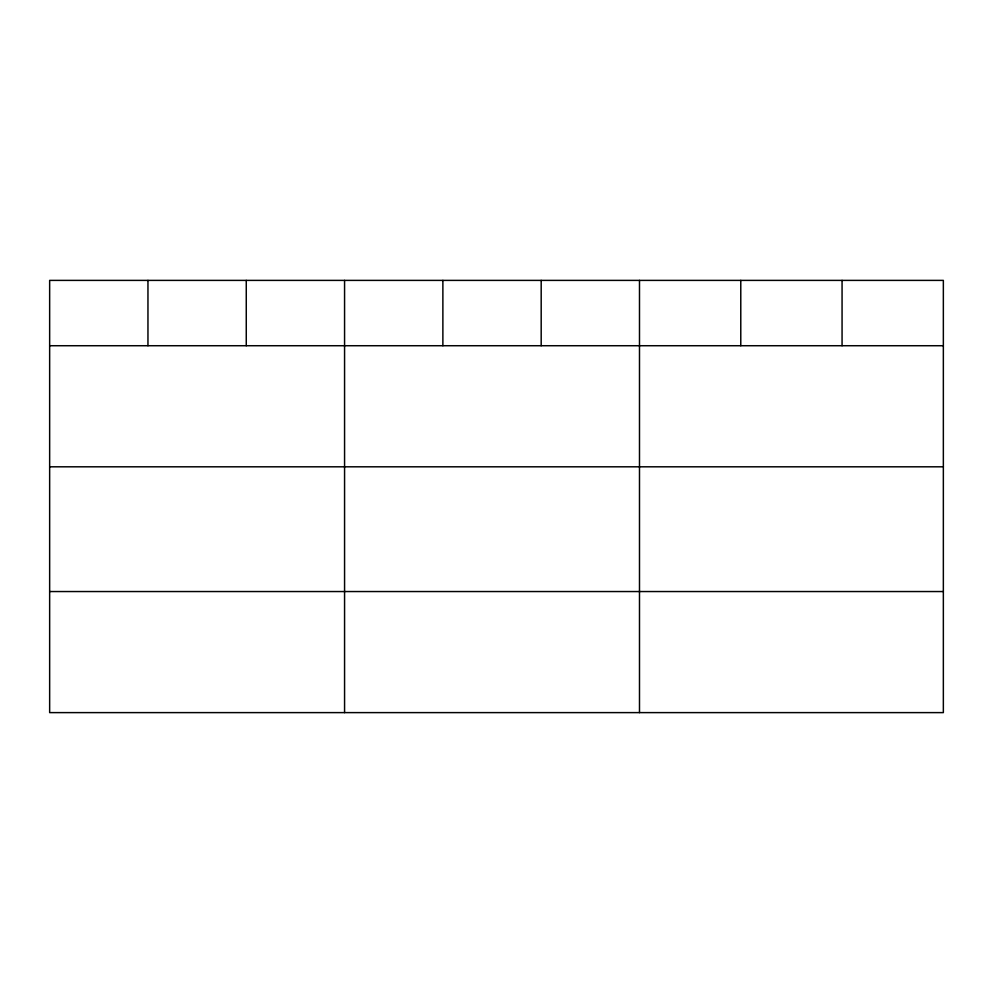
<?xml version="1.0" encoding="UTF-8"?>
<svg xmlns="http://www.w3.org/2000/svg" width="993" height="993" viewBox="0 0 993 993"><rect width="100%" height="100%" fill="white"/><g stroke="black" fill="none" stroke-linecap="round" stroke-linejoin="round"><path stroke-width="1.49" d="M943.35 466.809L943.35 280.386L49.65 280.386L49.65 712.614L943.35 712.614L943.35 466.809L49.65 466.809M49.65 345.725L943.35 345.725M49.65 591.543L943.35 591.543M842.064 280.386L842.064 345.725M740.778 280.386L740.778 345.725M639.492 280.386L639.492 712.614M541.185 280.386L541.185 345.725M442.878 280.386L442.878 345.725M344.571 280.386L344.571 712.614M246.264 280.386L246.264 345.725M147.957 280.386L147.957 345.725"/></g></svg>
